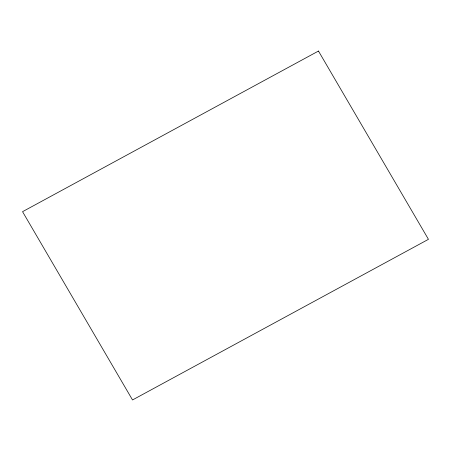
<?xml version="1.0" encoding="UTF-8"?>
<svg xmlns="http://www.w3.org/2000/svg" width="451" height="451" viewBox="0 0 451 451"><rect width="100%" height="100%" fill="white"/><g stroke="black" fill="none" stroke-linecap="round" stroke-linejoin="round"><path stroke-width="0.68" d="M318.474 51.048L22.55 211.677L132.526 399.952L428.45 239.323L318.474 51.048"/></g></svg>
